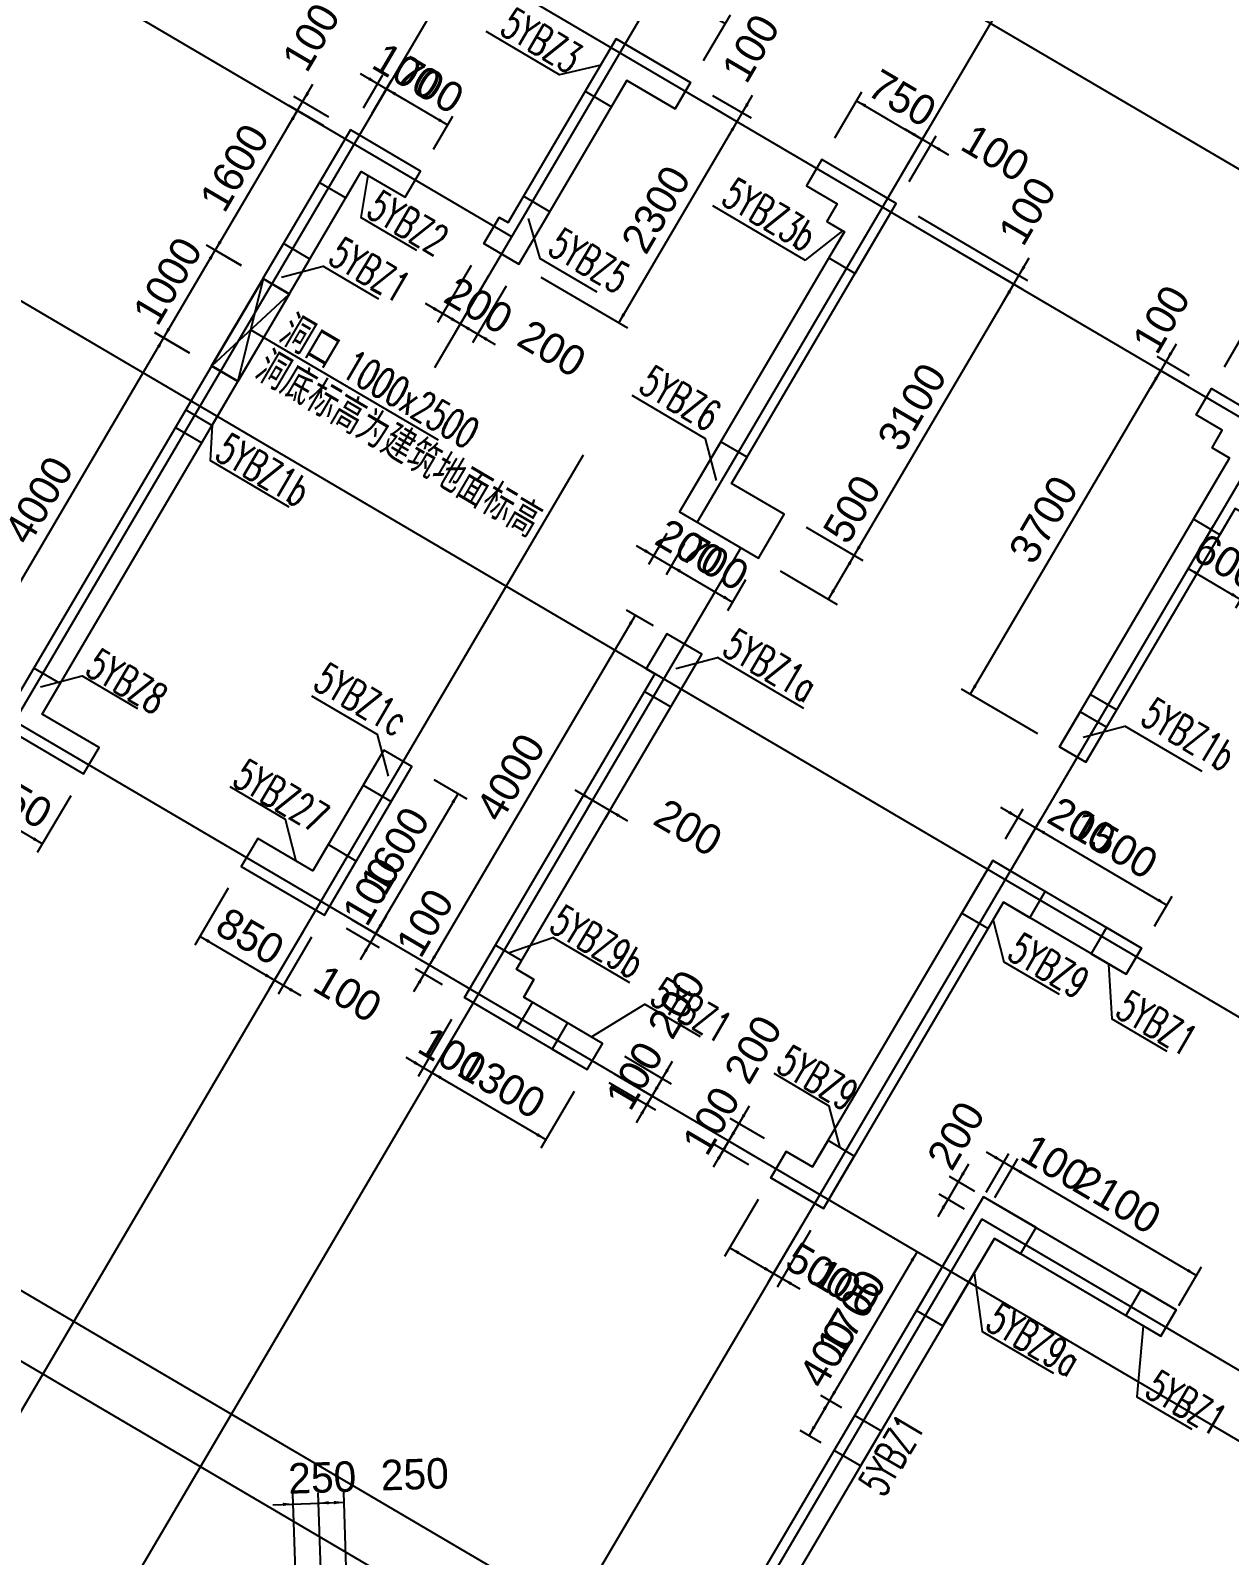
# Model space of a CAD drawing. Extents: x 19107 to 699106, y -67310 to 245688.
# Drawn here: x 492926 to 504732, y 173051 to 188074 of the extents above; entities that cross this region are included whole.
import ezdxf

# ---------------------------------------------------------------- set-up
doc = ezdxf.new("R2010")
doc.units = 0
doc.header["$LTSCALE"] = 100
doc.header["$MEASUREMENT"] = 0
doc.linetypes.add('DASHED', pattern=[19.05, 12.7, -6.35])
for name, color, linetype in [('COLU_DASH', 9, 'DASHED'), ('DIM', 3, 'Continuous'), ('DOTE', 253, 'Continuous'), ('wall-主楼', 2, 'Continuous'), ('wall-开洞', 5, 'Continuous'), ('剪力墙开洞', 5, 'Continuous'), ('小尺寸', 4, 'Continuous'), ('门', 174, 'Continuous')]:
    doc.layers.add(name, color=color, linetype=linetype)
doc.layers.add('Select Column Frame Line', color=7, linetype='Continuous', lineweight=0)
doc.layers.add('Select Column Frame Position', color=7, linetype='Continuous', lineweight=0)
doc.styles.get("Standard").update_dxf_attribs({"font": 'standard'})
doc.styles.add('汉字', font='汉字')
doc.dimstyles.get("Standard").update_dxf_attribs({"dimtxt": 300, "dimasz": 100, "dimexe": 100, "dimexo": 250, "dimgap": 100, "dimtad": 0, "dimtoh": 1, "dimdec": 0, "dimdsep": 46, "dimcen": 0.09, "dimclrt": 7, "dimadec": 0, "dimazin": 0, "dimtfac": 1, "dimtdec": 4, "dimtofl": 0, "dimtmove": 0, "dimatfit": 3, "dimfxl": 1, "dimtolj": 1, "dimtzin": 0, "dimarcsym": 0})

# ---------------------------------------------------------------- blocks, each defined once
blk = doc.blocks.new('*D3871')
at = {"layer": '小尺寸', "color": 0, "linetype": 'ByBlock', "lineweight": -2}
for p, q in [((499363, 183017), (499184, 182712)), ((499235, 182798), (499839, 182444)), ((499967, 182662), (499788, 182357))]:
    blk.add_line(p, q, dxfattribs=at)
for points in [[(499235, 182798), (499330, 182762), (499313, 182733)], [(499839, 182444), (499744, 182480), (499761, 182509)]]:
    blk.add_solid(points, dxfattribs=at)
at = {"layer": '小尺寸', "color": 7, "linetype": 'Continuous', "lineweight": -2, "insert": (499664, 182837), "char_height": 300, "width": 566.67, "attachment_point": 5, "rotation": 329.5454, "style": '汉字'}
blk.add_mtext('700', dxfattribs=at)
blk = doc.blocks.new('*D1558')
at = {"layer": '小尺寸', "color": 0, "linetype": 'ByBlock', "lineweight": -2}
for p, q in [((500563, 183182), (501123, 182852)), ((500783, 182472), (501037, 182903)), ((500309, 182751), (500869, 182421))]:
    blk.add_line(p, q, dxfattribs=at)
for points in [[(501037, 182903), (501000, 182808), (500972, 182825)], [(500783, 182472), (500820, 182567), (500848, 182550)]]:
    blk.add_solid(points, dxfattribs=at)
at = {"layer": '小尺寸', "color": 7, "linetype": 'Continuous', "lineweight": -2, "insert": (501015, 183360), "char_height": 300, "width": 566.67, "attachment_point": 5, "rotation": 59.5454, "style": '汉字'}
blk.add_mtext('500', dxfattribs=at)
blk = doc.blocks.new('*D1915')
at = {"layer": '小尺寸', "color": 0, "linetype": 'ByBlock', "lineweight": -2}
for p, q in [((501617, 186158), (502694, 185525)), ((501667, 186244), (502745, 185611)), ((502507, 185403), (502760, 185834))]:
    blk.add_line(p, q, dxfattribs=at)
for points in [[(502659, 185662), (502695, 185756), (502724, 185739)], [(502608, 185575), (502572, 185481), (502543, 185498)]]:
    blk.add_solid(points, dxfattribs=at)
at = {"layer": '小尺寸', "color": 7, "linetype": 'Continuous', "lineweight": -2, "insert": (502742, 186297), "char_height": 300, "width": 476.67, "attachment_point": 5, "rotation": 59.5454, "style": '汉字'}
blk.add_mtext('100', dxfattribs=at)
blk = doc.blocks.new('*D2753')
at = {"layer": '小尺寸', "color": 0, "linetype": 'ByBlock', "lineweight": -2}
for p, q in [((497073, 178331), (496743, 177771)), ((497159, 178281), (496829, 177720)), ((496621, 177959), (497052, 177705))]:
    blk.add_line(p, q, dxfattribs=at)
for points in [[(496794, 177857), (496699, 177894), (496716, 177922)], [(496880, 177807), (496975, 177770), (496958, 177742)]]:
    blk.add_solid(points, dxfattribs=at)
at = {"layer": '小尺寸', "color": 7, "linetype": 'Continuous', "lineweight": -2, "insert": (497081, 177978), "char_height": 300, "width": 476.67, "attachment_point": 5, "rotation": 329.5454, "style": '汉字'}
blk.add_mtext('100', dxfattribs=at)
blk = doc.blocks.new('*D481')
at = {"layer": '小尺寸', "color": 0, "linetype": 'ByBlock', "lineweight": -2}
for p, q in [((497159, 178281), (496829, 177720)), ((496880, 177807), (498001, 177148)), ((498279, 177622), (497950, 177062))]:
    blk.add_line(p, q, dxfattribs=at)
for points in [[(496880, 177807), (496975, 177770), (496958, 177742)], [(498001, 177148), (497906, 177184), (497923, 177213)]]:
    blk.add_solid(points, dxfattribs=at)
at = {"layer": '小尺寸', "color": 7, "linetype": 'Continuous', "lineweight": -2, "insert": (497567, 177693), "char_height": 300, "width": 690, "attachment_point": 5, "rotation": 329.5454, "style": '汉字'}
blk.add_mtext('1300', dxfattribs=at)
blk = doc.blocks.new('*D791')
at = {"layer": '小尺寸', "color": 0, "linetype": 'ByBlock', "lineweight": -2}
for p, q in [((494874, 179624), (494545, 179064)), ((494596, 179150), (495328, 178719)), ((495607, 179193), (495278, 178633))]:
    blk.add_line(p, q, dxfattribs=at)
for points in [[(494596, 179150), (494690, 179114), (494673, 179085)], [(495328, 178719), (495234, 178755), (495251, 178784)]]:
    blk.add_solid(points, dxfattribs=at)
at = {"layer": '小尺寸', "color": 7, "linetype": 'Continuous', "lineweight": -2, "insert": (495089, 179150), "char_height": 300, "width": 566.67, "attachment_point": 5, "rotation": 329.5454, "style": '汉字'}
blk.add_mtext('850', dxfattribs=at)
blk = doc.blocks.new('*D1156')
at = {"layer": '小尺寸', "color": 0, "linetype": 'ByBlock', "lineweight": -2}
for p, q in [((495607, 179193), (495278, 178633)), ((495693, 179142), (495364, 178582)), ((495156, 178820), (495587, 178567))]:
    blk.add_line(p, q, dxfattribs=at)
for points in [[(495328, 178719), (495234, 178755), (495251, 178784)], [(495415, 178668), (495509, 178632), (495492, 178603)]]:
    blk.add_solid(points, dxfattribs=at)
at = {"layer": '小尺寸', "color": 7, "linetype": 'Continuous', "lineweight": -2, "insert": (496050, 178585), "char_height": 300, "width": 476.67, "attachment_point": 5, "rotation": 329.5454, "style": '汉字'}
blk.add_mtext('100', dxfattribs=at)
blk = doc.blocks.new('*D4405')
at = {"layer": '小尺寸', "color": 0, "linetype": 'ByBlock', "lineweight": -2}
for p, q in [((492590, 180967), (492261, 180407)), ((492311, 180493), (493044, 180062)), ((493323, 180536), (492993, 179976))]:
    blk.add_line(p, q, dxfattribs=at)
for points in [[(492311, 180493), (492406, 180457), (492389, 180428)], [(493044, 180062), (492949, 180099), (492966, 180127)]]:
    blk.add_solid(points, dxfattribs=at)
at = {"layer": '小尺寸', "color": 7, "linetype": 'Continuous', "lineweight": -2, "insert": (492804, 180493), "char_height": 300, "width": 566.67, "attachment_point": 5, "rotation": 329.5454, "style": '汉字'}
blk.add_mtext('850', dxfattribs=at)
blk = doc.blocks.new('*D4743')
at = {"layer": '小尺寸', "color": 0, "linetype": 'ByBlock', "lineweight": -2}
for p, q in [((496172, 187651), (496603, 187398)), ((496204, 187311), (496395, 187636)), ((496290, 187260), (496481, 187585))]:
    blk.add_line(p, q, dxfattribs=at)
for points in [[(496345, 187550), (496250, 187586), (496267, 187615)], [(496431, 187499), (496525, 187463), (496509, 187434)]]:
    blk.add_solid(points, dxfattribs=at)
at = {"layer": '小尺寸', "color": 7, "linetype": 'Continuous', "lineweight": -2, "insert": (496632, 187671), "char_height": 300, "width": 476.67, "attachment_point": 5, "rotation": 329.5454, "style": '汉字'}
blk.add_mtext('100', dxfattribs=at)
blk = doc.blocks.new('*D4774')
at = {"layer": '小尺寸', "color": 0, "linetype": 'ByBlock', "lineweight": -2}
for p, q in [((496290, 187260), (496481, 187585)), ((496431, 187499), (497034, 187144)), ((496894, 186905), (497085, 187230))]:
    blk.add_line(p, q, dxfattribs=at)
for points in [[(496431, 187499), (496525, 187463), (496509, 187434)], [(497034, 187144), (496940, 187181), (496956, 187209)]]:
    blk.add_solid(points, dxfattribs=at)
at = {"layer": '小尺寸', "color": 7, "linetype": 'Continuous', "lineweight": -2, "insert": (496859, 187537), "char_height": 300, "width": 566.67, "attachment_point": 5, "rotation": 329.5454, "style": '汉字'}
blk.add_mtext('700', dxfattribs=at)
blk = doc.blocks.new('*D1364')
at = {"layer": '小尺寸', "color": 0, "linetype": 'ByBlock', "lineweight": -2}
for p, q in [((494744, 185907), (495555, 187286)), ((495814, 187134), (495469, 187337)), ((495003, 185755), (494658, 185958))]:
    blk.add_line(p, q, dxfattribs=at)
for points in [[(495555, 187286), (495519, 187191), (495490, 187208)], [(494744, 185907), (494780, 186002), (494809, 185985)]]:
    blk.add_solid(points, dxfattribs=at)
at = {"layer": '小尺寸', "color": 7, "linetype": 'Continuous', "lineweight": -2, "insert": (494934, 186723), "char_height": 300, "width": 685, "attachment_point": 5, "rotation": 59.5454, "style": '汉字'}
blk.add_mtext('1600', dxfattribs=at)
blk = doc.blocks.new('*D1730')
at = {"layer": '小尺寸', "color": 0, "linetype": 'ByBlock', "lineweight": -2}
for p, q in [((495454, 187114), (495707, 187545)), ((495864, 187220), (495520, 187423)), ((495814, 187134), (495469, 187337))]:
    blk.add_line(p, q, dxfattribs=at)
for points in [[(495606, 187372), (495642, 187467), (495671, 187450)], [(495555, 187286), (495519, 187191), (495490, 187208)]]:
    blk.add_solid(points, dxfattribs=at)
at = {"layer": '小尺寸', "color": 7, "linetype": 'Continuous', "lineweight": -2, "insert": (495689, 188008), "char_height": 300, "width": 476.67, "attachment_point": 5, "rotation": 59.5454, "style": '汉字'}
blk.add_mtext('100', dxfattribs=at)
blk = doc.blocks.new('*D2047')
at = {"layer": '小尺寸', "color": 0, "linetype": 'ByBlock', "lineweight": -2}
for p, q in [((497264, 185759), (496934, 185199)), ((497436, 185658), (497107, 185098)), ((496813, 185387), (497330, 185082))]:
    blk.add_line(p, q, dxfattribs=at)
for points in [[(496985, 185285), (496890, 185322), (496907, 185350)], [(497158, 185184), (497252, 185148), (497235, 185119)]]:
    blk.add_solid(points, dxfattribs=at)
at = {"layer": '小尺寸', "color": 7, "linetype": 'Continuous', "lineweight": -2, "insert": (497340, 185366), "char_height": 300, "width": 566.67, "attachment_point": 5, "rotation": 329.5454, "style": '汉字'}
blk.add_mtext('200', dxfattribs=at)
blk = doc.blocks.new('*D2405')
at = {"layer": '小尺寸', "color": 0, "linetype": 'ByBlock', "lineweight": -2}
for p, q in [((499591, 187349), (499970, 187126)), ((499641, 187435), (500021, 187213)), ((499782, 187005), (500036, 187436))]:
    blk.add_line(p, q, dxfattribs=at)
for points in [[(499934, 187263), (499971, 187358), (500000, 187341)], [(499884, 187177), (499847, 187082), (499819, 187099)]]:
    blk.add_solid(points, dxfattribs=at)
at = {"layer": '小尺寸', "color": 7, "linetype": 'Continuous', "lineweight": -2, "insert": (500018, 187899), "char_height": 300, "width": 476.67, "attachment_point": 5, "rotation": 59.5454, "style": '汉字'}
blk.add_mtext('100', dxfattribs=at)
blk = doc.blocks.new('*D4811')
at = {"layer": '小尺寸', "color": 0, "linetype": 'ByBlock', "lineweight": -2}
for p, q in [((497436, 185658), (497107, 185098)), ((497609, 185557), (497279, 184996)), ((496985, 185285), (497502, 184981))]:
    blk.add_line(p, q, dxfattribs=at)
for points in [[(497158, 185184), (497063, 185220), (497080, 185249)], [(497330, 185082), (497425, 185046), (497408, 185017)]]:
    blk.add_solid(points, dxfattribs=at)
at = {"layer": '小尺寸', "color": 7, "linetype": 'Continuous', "lineweight": -2, "insert": (498061, 184942), "char_height": 300, "width": 566.67, "attachment_point": 5, "rotation": 329.5454, "style": '汉字'}
blk.add_mtext('200', dxfattribs=at)
blk = doc.blocks.new('*D5142')
at = {"layer": '小尺寸', "color": 0, "linetype": 'ByBlock', "lineweight": -2}
for p, q in [((499591, 187349), (499970, 187126)), ((498718, 185194), (499884, 187177)), ((497951, 185645), (498804, 185144))]:
    blk.add_line(p, q, dxfattribs=at)
for points in [[(499884, 187177), (499847, 187082), (499819, 187099)], [(498718, 185194), (498754, 185289), (498783, 185272)]]:
    blk.add_solid(points, dxfattribs=at)
at = {"layer": '小尺寸', "color": 7, "linetype": 'Continuous', "lineweight": -2, "insert": (499085, 186312), "char_height": 300, "width": 780, "attachment_point": 5, "rotation": 59.5454, "style": '汉字'}
blk.add_mtext('2300', dxfattribs=at)
blk = doc.blocks.new('*D2804')
at = {"layer": '小尺寸', "color": 0, "linetype": 'ByBlock', "lineweight": -2}
for p, q in [((498820, 188209), (499085, 188660)), ((498862, 188675), (499293, 188422)), ((498906, 188158), (499172, 188609))]:
    blk.add_line(p, q, dxfattribs=at)
for points in [[(499035, 188574), (498940, 188610), (498957, 188639)], [(499121, 188523), (499215, 188487), (499199, 188458)]]:
    blk.add_solid(points, dxfattribs=at)
at = {"layer": '小尺寸', "color": 7, "linetype": 'Continuous', "lineweight": -2, "insert": (499322, 188695), "char_height": 300, "width": 476.67, "attachment_point": 5, "rotation": 329.5454, "style": '汉字'}
blk.add_mtext('100', dxfattribs=at)
blk = doc.blocks.new('*D3130')
at = {"layer": '小尺寸', "color": 0, "linetype": 'ByBlock', "lineweight": -2}
for p, q in [((498906, 188158), (499172, 188609)), ((499121, 188523), (499767, 188143)), ((499553, 187778), (499818, 188229))]:
    blk.add_line(p, q, dxfattribs=at)
for points in [[(499121, 188523), (499215, 188487), (499199, 188458)], [(499767, 188143), (499673, 188179), (499690, 188208)]]:
    blk.add_solid(points, dxfattribs=at)
at = {"layer": '小尺寸', "color": 7, "linetype": 'Continuous', "lineweight": -2, "insert": (499571, 188548), "char_height": 300, "width": 566.67, "attachment_point": 5, "rotation": 329.5454, "style": '汉字'}
blk.add_mtext('750', dxfattribs=at)
blk = doc.blocks.new('*D3466')
at = {"layer": '小尺寸', "color": 0, "linetype": 'ByBlock', "lineweight": -2}
for p, q in [((500846, 187017), (501111, 187469)), ((501060, 187383), (501707, 187002)), ((501492, 186637), (501758, 187089))]:
    blk.add_line(p, q, dxfattribs=at)
for points in [[(501060, 187383), (501155, 187346), (501138, 187318)], [(501707, 187002), (501612, 187039), (501629, 187067)]]:
    blk.add_solid(points, dxfattribs=at)
at = {"layer": '小尺寸', "color": 7, "linetype": 'Continuous', "lineweight": -2, "insert": (501510, 187408), "char_height": 300, "width": 566.67, "attachment_point": 5, "rotation": 329.5454, "style": '汉字'}
blk.add_mtext('750', dxfattribs=at)
blk = doc.blocks.new('*D3796')
at = {"layer": '小尺寸', "color": 0, "linetype": 'ByBlock', "lineweight": -2}
for p, q in [((501492, 186637), (501758, 187089)), ((501535, 187104), (501966, 186850)), ((501578, 186587), (501844, 187038))]:
    blk.add_line(p, q, dxfattribs=at)
for points in [[(501707, 187002), (501612, 187039), (501629, 187067)], [(501793, 186952), (501888, 186915), (501871, 186887)]]:
    blk.add_solid(points, dxfattribs=at)
at = {"layer": '小尺寸', "color": 7, "linetype": 'Continuous', "lineweight": -2, "insert": (502429, 186868), "char_height": 300, "width": 476.67, "attachment_point": 5, "rotation": 329.5454, "style": '汉字'}
blk.add_mtext('100', dxfattribs=at)
blk = doc.blocks.new('*D1499')
at = {"layer": '小尺寸', "color": 0, "linetype": 'ByBlock', "lineweight": -2}
for p, q in [((498890, 183001), (499408, 182697)), ((499191, 183118), (499012, 182814)), ((499363, 183017), (499184, 182712))]:
    blk.add_line(p, q, dxfattribs=at)
for points in [[(499063, 182900), (498968, 182936), (498985, 182965)], [(499235, 182798), (499330, 182762), (499313, 182733)]]:
    blk.add_solid(points, dxfattribs=at)
at = {"layer": '小尺寸', "color": 7, "linetype": 'Continuous', "lineweight": -2, "insert": (499418, 182981), "char_height": 300, "width": 566.67, "attachment_point": 5, "rotation": 329.5454, "style": '汉字'}
blk.add_mtext('200', dxfattribs=at)
blk = doc.blocks.new('*D77')
at = {"layer": '小尺寸', "color": 0, "linetype": 'ByBlock', "lineweight": -2}
for p, q in [((502134, 185854), (502694, 185525)), ((501037, 182903), (502608, 185575)), ((500563, 183182), (501123, 182852))]:
    blk.add_line(p, q, dxfattribs=at)
for points in [[(502608, 185575), (502572, 185481), (502543, 185498)], [(501037, 182903), (501073, 182998), (501102, 182981)]]:
    blk.add_solid(points, dxfattribs=at)
at = {"layer": '小尺寸', "color": 7, "linetype": 'Continuous', "lineweight": -2, "insert": (501607, 184366), "char_height": 300, "width": 775, "attachment_point": 5, "rotation": 59.5454, "style": '汉字'}
blk.add_mtext('3100', dxfattribs=at)
blk = doc.blocks.new('*D1824')
at = {"layer": '小尺寸', "color": 0, "linetype": 'ByBlock', "lineweight": -2}
for p, q in [((504572, 183195), (504275, 182688)), ((505093, 182896), (504792, 182384)), ((504325, 182775), (504842, 182470))]:
    blk.add_line(p, q, dxfattribs=at)
for points in [[(504325, 182775), (504420, 182738), (504403, 182709)], [(504842, 182470), (504748, 182507), (504765, 182535)]]:
    blk.add_solid(points, dxfattribs=at)
at = {"layer": '小尺寸', "color": 7, "linetype": 'Continuous', "lineweight": -2, "insert": (504711, 182838), "char_height": 300, "width": 556.67, "attachment_point": 5, "rotation": 329.5454, "style": '汉字'}
blk.add_mtext('600', dxfattribs=at)
blk = doc.blocks.new('*D2161')
at = {"layer": '小尺寸', "color": 0, "linetype": 'ByBlock', "lineweight": -2}
for p, q in [((504682, 184762), (504947, 185213)), ((504896, 185127), (505500, 184772)), ((505285, 184407), (505551, 184858))]:
    blk.add_line(p, q, dxfattribs=at)
for points in [[(504896, 185127), (504991, 185091), (504974, 185062)], [(505500, 184772), (505405, 184809), (505422, 184837)]]:
    blk.add_solid(points, dxfattribs=at)
at = {"layer": '小尺寸', "color": 7, "linetype": 'Continuous', "lineweight": -2, "insert": (505325, 185165), "char_height": 300, "width": 566.67, "attachment_point": 5, "rotation": 329.5454, "style": '汉字'}
blk.add_mtext('700', dxfattribs=at)
blk = doc.blocks.new('*D508')
at = {"layer": '小尺寸', "color": 0, "linetype": 'ByBlock', "lineweight": -2}
for p, q in [((504207, 184983), (503953, 184552)), ((504340, 184673), (504019, 184862)), ((504289, 184587), (503968, 184775))]:
    blk.add_line(p, q, dxfattribs=at)
for points in [[(504105, 184811), (504142, 184906), (504170, 184889)], [(504055, 184725), (504018, 184630), (503990, 184647)]]:
    blk.add_solid(points, dxfattribs=at)
at = {"layer": '小尺寸', "color": 7, "linetype": 'Continuous', "lineweight": -2, "insert": (504061, 185229), "char_height": 300, "width": 476.67, "attachment_point": 5, "rotation": 59.5454, "style": '汉字'}
blk.add_mtext('100', dxfattribs=at)
blk = doc.blocks.new('*D4431')
at = {"layer": '小尺寸', "color": 0, "linetype": 'ByBlock', "lineweight": -2}
for p, q in [((494493, 184894), (494151, 185096)), ((494237, 185045), (492210, 181597)), ((492466, 181446), (492124, 181647))]:
    blk.add_line(p, q, dxfattribs=at)
for points in [[(494237, 185045), (494201, 184950), (494172, 184967)], [(492210, 181597), (492246, 181691), (492275, 181674)]]:
    blk.add_solid(points, dxfattribs=at)
at = {"layer": '小尺寸', "color": 7, "linetype": 'Continuous', "lineweight": -2, "insert": (493008, 183448), "char_height": 300, "width": 790, "attachment_point": 5, "rotation": 59.5454, "style": '汉字'}
blk.add_mtext('4000', dxfattribs=at)
blk = doc.blocks.new('*D5102')
at = {"layer": '小尺寸', "color": 0, "linetype": 'ByBlock', "lineweight": -2}
for p, q in [((496702, 178607), (496956, 179038)), ((496984, 178674), (496717, 178830)), ((497035, 178760), (496768, 178917))]:
    blk.add_line(p, q, dxfattribs=at)
for points in [[(496854, 178866), (496891, 178960), (496919, 178944)], [(496804, 178780), (496767, 178685), (496739, 178702)]]:
    blk.add_solid(points, dxfattribs=at)
at = {"layer": '小尺寸', "color": 7, "linetype": 'Continuous', "lineweight": -2, "insert": (496810, 179284), "char_height": 300, "width": 476.67, "attachment_point": 5, "rotation": 59.5454, "style": '汉字'}
blk.add_mtext('100', dxfattribs=at)
blk = doc.blocks.new('*D2771')
at = {"layer": '小尺寸', "color": 0, "linetype": 'ByBlock', "lineweight": -2}
for p, q in [((496854, 178866), (498882, 182314)), ((499062, 182208), (498796, 182365)), ((497035, 178760), (496768, 178917))]:
    blk.add_line(p, q, dxfattribs=at)
for points in [[(498882, 182314), (498845, 182219), (498817, 182236)], [(496854, 178866), (496891, 178960), (496919, 178944)]]:
    blk.add_solid(points, dxfattribs=at)
at = {"layer": '小尺寸', "color": 7, "linetype": 'Continuous', "lineweight": -2, "insert": (497653, 180717), "char_height": 300, "width": 790, "attachment_point": 5, "rotation": 59.5454, "style": '汉字'}
blk.add_mtext('4000', dxfattribs=at)
blk = doc.blocks.new('*D4951')
at = {"layer": '小尺寸', "color": 0, "linetype": 'ByBlock', "lineweight": -2}
for p, q in [((496897, 180697), (497222, 180505)), ((497136, 180556), (496325, 179177)), ((496086, 179317), (496412, 179126))]:
    blk.add_line(p, q, dxfattribs=at)
for points in [[(497136, 180556), (497100, 180462), (497071, 180478)], [(496325, 179177), (496362, 179272), (496390, 179255)]]:
    blk.add_solid(points, dxfattribs=at)
at = {"layer": '小尺寸', "color": 7, "linetype": 'Continuous', "lineweight": -2, "insert": (496515, 179993), "char_height": 300, "width": 685, "attachment_point": 5, "rotation": 59.5454, "style": '汉字'}
blk.add_mtext('1600', dxfattribs=at)
blk = doc.blocks.new('*D5276')
at = {"layer": '小尺寸', "color": 0, "linetype": 'ByBlock', "lineweight": -2}
for p, q in [((496036, 179231), (496361, 179040)), ((496086, 179317), (496412, 179126)), ((496427, 179349), (496173, 178918))]:
    blk.add_line(p, q, dxfattribs=at)
for points in [[(496325, 179177), (496362, 179272), (496390, 179255)], [(496275, 179091), (496238, 178996), (496210, 179013)]]:
    blk.add_solid(points, dxfattribs=at)
at = {"layer": '小尺寸', "color": 7, "linetype": 'Continuous', "lineweight": -2, "insert": (496281, 179595), "char_height": 300, "width": 476.67, "attachment_point": 5, "rotation": 59.5454, "style": '汉字'}
blk.add_mtext('100', dxfattribs=at)
blk = doc.blocks.new('*D308')
at = {"layer": '小尺寸', "color": 0, "linetype": 'ByBlock', "lineweight": -2}
for p, q in [((500090, 176557), (499760, 175997)), ((500521, 176304), (500191, 175744)), ((499811, 176083), (500242, 175830))]:
    blk.add_line(p, q, dxfattribs=at)
for points in [[(499811, 176083), (499906, 176047), (499889, 176018)], [(500242, 175830), (500147, 175866), (500164, 175895)]]:
    blk.add_solid(points, dxfattribs=at)
at = {"layer": '小尺寸', "color": 7, "linetype": 'Continuous', "lineweight": -2, "insert": (500699, 175851), "char_height": 300, "width": 566.67, "attachment_point": 5, "rotation": 329.5454, "style": '汉字'}
blk.add_mtext('500', dxfattribs=at)
blk = doc.blocks.new('*D626')
at = {"layer": '小尺寸', "color": 0, "linetype": 'ByBlock', "lineweight": -2}
for p, q in [((500521, 176304), (500191, 175744)), ((500607, 176253), (500278, 175693)), ((500070, 175931), (500501, 175678))]:
    blk.add_line(p, q, dxfattribs=at)
for points in [[(500242, 175830), (500147, 175866), (500164, 175895)], [(500328, 175779), (500423, 175743), (500406, 175714)]]:
    blk.add_solid(points, dxfattribs=at)
at = {"layer": '小尺寸', "color": 7, "linetype": 'Continuous', "lineweight": -2, "insert": (500964, 175696), "char_height": 300, "width": 476.67, "attachment_point": 5, "rotation": 329.5454, "style": '汉字'}
blk.add_mtext('100', dxfattribs=at)
blk = doc.blocks.new('*D3596')
at = {"layer": '小尺寸', "color": 0, "linetype": 'ByBlock', "lineweight": -2}
for p, q in [((498672, 177797), (499133, 177526)), ((498894, 177318), (499148, 177749)), ((498622, 177711), (499082, 177440))]:
    blk.add_line(p, q, dxfattribs=at)
for points in [[(499046, 177577), (499083, 177672), (499111, 177655)], [(498996, 177491), (498959, 177396), (498931, 177413)]]:
    blk.add_solid(points, dxfattribs=at)
at = {"layer": '小尺寸', "color": 7, "linetype": 'Continuous', "lineweight": -2, "insert": (498875, 177778), "char_height": 300, "width": 476.67, "attachment_point": 5, "rotation": 59.5454, "style": '汉字'}
blk.add_mtext('100', dxfattribs=at)
blk = doc.blocks.new('*D3937')
at = {"layer": '小尺寸', "color": 0, "linetype": 'ByBlock', "lineweight": -2}
for p, q in [((498774, 177969), (499234, 177699)), ((498945, 177405), (499249, 177922)), ((498672, 177797), (499133, 177526))]:
    blk.add_line(p, q, dxfattribs=at)
for points in [[(499148, 177749), (499184, 177844), (499213, 177827)], [(499046, 177577), (499010, 177482), (498981, 177499)]]:
    blk.add_solid(points, dxfattribs=at)
at = {"layer": '小尺寸', "color": 7, "linetype": 'Continuous', "lineweight": -2, "insert": (499288, 178481), "char_height": 300, "width": 566.67, "attachment_point": 5, "rotation": 59.5454, "style": '汉字'}
blk.add_mtext('200', dxfattribs=at)
blk = doc.blocks.new('*D4279')
at = {"layer": '小尺寸', "color": 0, "linetype": 'ByBlock', "lineweight": -2}
for p, q in [((500004, 177478), (499700, 176961)), ((500153, 177158), (499816, 177356)), ((500052, 176986), (499715, 177184))]:
    blk.add_line(p, q, dxfattribs=at)
for points in [[(499902, 177306), (499939, 177400), (499967, 177383)], [(499801, 177133), (499765, 177039), (499736, 177055)]]:
    blk.add_solid(points, dxfattribs=at)
at = {"layer": '小尺寸', "color": 7, "linetype": 'Continuous', "lineweight": -2, "insert": (500042, 178037), "char_height": 300, "width": 566.67, "attachment_point": 5, "rotation": 59.5454, "style": '汉字'}
blk.add_mtext('200', dxfattribs=at)
blk = doc.blocks.new('*D4612')
at = {"layer": '小尺寸', "color": 0, "linetype": 'ByBlock', "lineweight": -2}
for p, q in [((499902, 177306), (499649, 176875)), ((500052, 176986), (499715, 177184)), ((500001, 176900), (499664, 177098))]:
    blk.add_line(p, q, dxfattribs=at)
for points in [[(499801, 177133), (499837, 177228), (499866, 177211)], [(499750, 177047), (499714, 176952), (499685, 176969)]]:
    blk.add_solid(points, dxfattribs=at)
at = {"layer": '小尺寸', "color": 7, "linetype": 'Continuous', "lineweight": -2, "insert": (499629, 177334), "char_height": 300, "width": 476.67, "attachment_point": 5, "rotation": 59.5454, "style": '汉字'}
blk.add_mtext('100', dxfattribs=at)
blk = doc.blocks.new('*D2297')
at = {"layer": '小尺寸', "color": 0, "linetype": 'ByBlock', "lineweight": -2}
for p, q in [((502478, 180422), (502996, 180118)), ((502528, 180112), (502701, 180407)), ((502700, 180011), (502874, 180306))]:
    blk.add_line(p, q, dxfattribs=at)
for points in [[(502651, 180321), (502556, 180357), (502573, 180386)], [(502823, 180220), (502918, 180183), (502901, 180155)]]:
    blk.add_solid(points, dxfattribs=at)
at = {"layer": '小尺寸', "color": 7, "linetype": 'Continuous', "lineweight": -2, "insert": (503280, 180241), "char_height": 300, "width": 566.67, "attachment_point": 5, "rotation": 329.5454, "style": '汉字'}
blk.add_mtext('200', dxfattribs=at)
blk = doc.blocks.new('*D2616')
at = {"layer": '小尺寸', "color": 0, "linetype": 'ByBlock', "lineweight": -2}
for p, q in [((502700, 180011), (502874, 180306)), ((502823, 180220), (504116, 179459)), ((503993, 179250), (504167, 179546))]:
    blk.add_line(p, q, dxfattribs=at)
for points in [[(502823, 180220), (502918, 180183), (502901, 180155)], [(504116, 179459), (504022, 179496), (504038, 179524)]]:
    blk.add_solid(points, dxfattribs=at)
at = {"layer": '小尺寸', "color": 7, "linetype": 'Continuous', "lineweight": -2, "insert": (503596, 180055), "char_height": 300, "width": 690, "attachment_point": 5, "rotation": 329.5454, "style": '汉字'}
blk.add_mtext('1500', dxfattribs=at)
blk = doc.blocks.new('*D2938')
at = {"layer": '小尺寸', "color": 0, "linetype": 'ByBlock', "lineweight": -2}
for p, q in [((502336, 176629), (502561, 177012)), ((502338, 177027), (502769, 176773)), ((502422, 176578), (502647, 176961))]:
    blk.add_line(p, q, dxfattribs=at)
for points in [[(502510, 176925), (502415, 176962), (502432, 176990)], [(502596, 176875), (502691, 176838), (502674, 176810)]]:
    blk.add_solid(points, dxfattribs=at)
at = {"layer": '小尺寸', "color": 7, "linetype": 'Continuous', "lineweight": -2, "insert": (503015, 176919), "char_height": 300, "width": 476.67, "attachment_point": 5, "rotation": 329.5454, "style": '汉字'}
blk.add_mtext('100', dxfattribs=at)
blk = doc.blocks.new('*D3271')
at = {"layer": '小尺寸', "color": 0, "linetype": 'ByBlock', "lineweight": -2}
for p, q in [((502422, 176578), (502647, 176961)), ((502596, 176875), (504407, 175810)), ((504232, 175514), (504457, 175896))]:
    blk.add_line(p, q, dxfattribs=at)
for points in [[(502596, 176875), (502691, 176838), (502674, 176810)], [(504407, 175810), (504312, 175847), (504329, 175875)]]:
    blk.add_solid(points, dxfattribs=at)
at = {"layer": '小尺寸', "color": 7, "linetype": 'Continuous', "lineweight": -2, "insert": (503628, 176558), "char_height": 300, "width": 775, "attachment_point": 5, "rotation": 329.5454, "style": '汉字'}
blk.add_mtext('2100', dxfattribs=at)
blk = doc.blocks.new('*D1314')
at = {"layer": '小尺寸', "color": 0, "linetype": 'ByBlock', "lineweight": -2}
for p, q in [((502163, 176905), (501859, 176387)), ((502225, 176636), (501975, 176783)), ((502123, 176464), (501874, 176611))]:
    blk.add_line(p, q, dxfattribs=at)
for points in [[(502061, 176732), (502098, 176827), (502126, 176810)], [(501960, 176560), (501924, 176465), (501895, 176482)]]:
    blk.add_solid(points, dxfattribs=at)
at = {"layer": '小尺寸', "color": 7, "linetype": 'Continuous', "lineweight": -2, "insert": (502040, 177189), "char_height": 300, "width": 566.67, "attachment_point": 5, "rotation": 59.5454, "style": '汉字'}
blk.add_mtext('200', dxfattribs=at)
blk = doc.blocks.new('*D4217')
at = {"layer": '小尺寸', "color": 0, "linetype": 'ByBlock', "lineweight": -2}
for p, q in [((504054, 184724), (502179, 181535)), ((504289, 184587), (503968, 184775)), ((502845, 181144), (502093, 181586))]:
    blk.add_line(p, q, dxfattribs=at)
for points in [[(504054, 184724), (504018, 184630), (503989, 184647)], [(502179, 181535), (502216, 181630), (502244, 181613)]]:
    blk.add_solid(points, dxfattribs=at)
at = {"layer": '小尺寸', "color": 7, "linetype": 'Continuous', "lineweight": -2, "insert": (502901, 183257), "char_height": 300, "width": 780, "attachment_point": 5, "rotation": 59.5454, "style": '汉字'}
blk.add_mtext('3700', dxfattribs=at)
blk = doc.blocks.new('*D4555')
at = {"layer": '小尺寸', "color": 0, "linetype": 'ByBlock', "lineweight": -2}
for p, q in [((501776, 175972), (501570, 176093)), ((501656, 176043), (500794, 174578)), ((500914, 174507), (500708, 174628))]:
    blk.add_line(p, q, dxfattribs=at)
for points in [[(501656, 176043), (501620, 175948), (501591, 175965)], [(500794, 174578), (500831, 174672), (500859, 174655)]]:
    blk.add_solid(points, dxfattribs=at)
at = {"layer": '小尺寸', "color": 7, "linetype": 'Continuous', "lineweight": -2, "insert": (501010, 175437), "char_height": 300, "width": 690, "attachment_point": 5, "rotation": 59.5454, "style": '汉字'}
blk.add_mtext('1700', dxfattribs=at)
blk = doc.blocks.new('*D2244')
at = {"layer": '小尺寸', "color": 0, "linetype": 'ByBlock', "lineweight": -2}
for p, q in [((500794, 174578), (500592, 174233)), ((500914, 174507), (500708, 174628)), ((500712, 174162), (500505, 174283))]:
    blk.add_line(p, q, dxfattribs=at)
for points in [[(500794, 174578), (500758, 174483), (500729, 174500)], [(500592, 174233), (500628, 174327), (500657, 174310)]]:
    blk.add_solid(points, dxfattribs=at)
at = {"layer": '小尺寸', "color": 7, "linetype": 'Continuous', "lineweight": -2, "insert": (500776, 175039), "char_height": 300, "width": 576.67, "attachment_point": 5, "rotation": 59.5454, "style": '汉字'}
blk.add_mtext('400', dxfattribs=at)
blk = doc.blocks.new('*D4704')
at = {"layer": '小尺寸', "color": 0, "linetype": 'ByBlock', "lineweight": -2}
for p, q in [((498287, 180593), (498804, 180289)), ((498450, 180478), (498408, 180406)), ((498623, 180376), (498581, 180305))]:
    blk.add_line(p, q, dxfattribs=at)
for points in [[(498459, 180492), (498364, 180528), (498381, 180557)], [(498631, 180391), (498726, 180354), (498709, 180326)]]:
    blk.add_solid(points, dxfattribs=at)
at = {"layer": '小尺寸', "color": 7, "linetype": 'Continuous', "lineweight": -2, "insert": (499403, 180222), "char_height": 300, "width": 566.67, "attachment_point": 5, "rotation": 329.5454, "style": '汉字'}
blk.add_mtext('200', dxfattribs=at)
blk = doc.blocks.new('*D2732')
at = {"layer": 'DIM', "color": 0, "linetype": 'ByBlock', "lineweight": -2}
for p, q in [((495314, 173551), (495963, 173574)), ((495540, 172807), (495510, 173658)), ((495789, 172819), (495760, 173667))]:
    blk.add_line(p, q, dxfattribs=at)
for points in [[(495513, 173558), (495414, 173538), (495413, 173571)], [(495763, 173567), (495863, 173587), (495864, 173554)]]:
    blk.add_solid(points, dxfattribs=at)
at = {"layer": 'DIM', "color": 7, "linetype": 'Continuous', "lineweight": -2, "insert": (495799, 173818), "char_height": 300, "width": 566.67, "attachment_point": 5, "rotation": 2, "style": '汉字'}
blk.add_mtext('250', dxfattribs=at)
blk = doc.blocks.new('*D1441')
at = {"layer": 'DIM', "color": 0, "linetype": 'ByBlock', "lineweight": -2}
for p, q in [((496039, 172827), (496010, 173675)), ((495789, 172819), (495760, 173667)), ((495763, 173567), (496013, 173576))]:
    blk.add_line(p, q, dxfattribs=at)
for points in [[(495763, 173567), (495863, 173587), (495864, 173554)], [(496013, 173576), (495914, 173555), (495913, 173589)]]:
    blk.add_solid(points, dxfattribs=at)
at = {"layer": 'DIM', "color": 7, "linetype": 'Continuous', "lineweight": -2, "insert": (496710, 173850), "char_height": 300, "width": 566.67, "attachment_point": 5, "rotation": 2, "style": '汉字'}
blk.add_mtext('250', dxfattribs=at)
blk = doc.blocks.new('*D1519')
at = {"layer": '小尺寸', "color": 0, "linetype": 'ByBlock', "lineweight": -2}
for p, q in [((494238, 185049), (494745, 185911)), ((495003, 185759), (494659, 185961)), ((494495, 184897), (494152, 185100))]:
    blk.add_line(p, q, dxfattribs=at)
for points in [[(494745, 185911), (494709, 185816), (494680, 185833)], [(494238, 185049), (494274, 185144), (494303, 185127)]]:
    blk.add_solid(points, dxfattribs=at)
at = {"layer": '小尺寸', "color": 7, "linetype": 'Continuous', "lineweight": -2, "insert": (494276, 185607), "char_height": 300, "width": 690, "attachment_point": 5, "rotation": 59.4867, "style": '汉字'}
blk.add_mtext('1000', dxfattribs=at)

msp = doc.modelspace()

# ---------------------------------------------------------------- linework, layer by layer
at = {"layer": 'COLU_DASH'}
for p, q in [((494353.9, 184164.2), (494612.5, 184012.2)), ((498973.4, 181564.1), (499232, 181412)), ((503364.1, 181534.5), (503622.8, 181382.4))]:
    msp.add_line(p, q, dxfattribs=at)
at = {"layer": 'DOTE'}
for p, q in [((501021.6, 195306.9), (487657.8, 172578.6)), ((490960.9, 194859.3), (536912.8, 167840.5)), ((502573.2, 194394.6), (496903.9, 184752.6)), ((489896.5, 193049), (523813.7, 173106.4)), ((505159.3, 192874), (499490, 183232)), ((488832.1, 191238.8), (497664.2, 186045.6)), ((487311.5, 188652.7), (528297.4, 164553.8)), ((522507.5, 163782.3), (485487, 185549.6)), ((505107.7, 184105.2), (495588.5, 167915.5)), ((498369.4, 183890.9), (490674.9, 170804.6)), ((499921.1, 182978.6), (492226.5, 169892.2)), ((483053.9, 181411.6), (510678.3, 165169)), ((482749.8, 180894.4), (502098.7, 169517.6)), ((502295.3, 176362.7), (496881.5, 167155.2)), ((531878.7, 158968.3), (502295.3, 176362.7))]:
    msp.add_line(p, q, dxfattribs=at)
at = {"layer": 'Select Column Frame Line', "color": 200, "linetype": 'Continuous', "lineweight": -3}
for p, q in [((496248.9, 186646.1), (496179.6, 186232.2)), ((499642.4, 186349.2), (500555.4, 185812.3)), ((496730.5, 185908.3), (496179.6, 186232.2)), ((497826.8, 186223.5), (497941.8, 185827.2)), ((500923.2, 186102.2), (500555.4, 185812.3)), ((498506.2, 185495.3), (497941.8, 185827.2)), ((494713.7, 184186.8), (494696.9, 183836.7)), ((495474.7, 183379.5), (494696.9, 183836.7)), ((499280.1, 181789.8), (499690.7, 181896.3)), ((500541.6, 181396), (499690.7, 181896.3)), ((495693.5, 181520.5), (496344.5, 181137.7)), ((503290.7, 181113.7), (503701.4, 181220.2)), ((504461.9, 180773.1), (503701.4, 181220.2)), ((496451.1, 180727), (496344.5, 181137.7)), ((497632.8, 178988.2), (498068.8, 179137.8)), ((498826.5, 178692.3), (498068.8, 179137.8))]:
    msp.add_line(p, q, dxfattribs=at)
for points in [[(498541.2, 187734.4), (498136.4, 187637.8), (497412.3, 188063.6)], [(495398.4, 185644.7), (495809.1, 185751.3), (496352.2, 185432)], [(499680.6, 183642.3), (499574.1, 184053), (498850, 184478.8)], [(493025.6, 181609.2), (493436.3, 181715.8), (493979.4, 181396.4)], [(495543.2, 179892), (495436.6, 180302.7), (494893.6, 180622)], [(502404.9, 179311.2), (502511.4, 178900.5), (503054.5, 178581.2)], [(503542.1, 178877.8), (503573, 178338.4), (504116.1, 178019)], [(498450.7, 178159.2), (498976.1, 178483.2), (499519.2, 178163.8)], [(500897.9, 177068.3), (500791.3, 177479), (500248.3, 177798.3)], [(502216.8, 175834.6), (502297.2, 175258.3), (502998.7, 174845.9)], [(503882.5, 175313.5), (503819.9, 174615), (504362.9, 174295.7)]]:
    msp.add_lwpolyline(points, dxfattribs=at)
at = {"layer": 'Select Column Frame Position', "color": 235, "linetype": 'Continuous', "lineweight": -3}
for points in [[(498693.3, 187993), (498389.1, 187475.8), (498647.8, 187323.8), (498799.8, 187582.4), (499273.9, 187303.6), (499426, 187562.2), (498693.3, 187993)], [(496077.2, 187095.1), (495773.1, 186577.9), (496031.7, 186425.8), (496183.8, 186684.5), (496614.8, 186431), (496766.8, 186689.6), (496077.2, 187095.1)], [(500719, 186801.9), (500567.1, 186543.6), (500868.7, 186365.9), (500767.5, 186193.8), (500939.9, 186092.4), (500787.8, 185833.8), (501046.4, 185681.7), (501451.9, 186371.4), (500719, 186801.9)], [(497542.7, 186233.5), (497390.6, 185974.9), (497735.4, 185772.1), (498039.5, 186289.3), (497780.9, 186441.4), (497628.9, 186182.8), (497542.7, 186233.5)], [(495418.3, 185974.5), (495215.6, 185629.7), (495474.2, 185477.6), (495676.9, 185822.4), (495418.3, 185974.5)], [(494708.7, 184767.6), (494455.3, 184336.6), (494713.9, 184184.6), (494967.3, 184615.6), (494708.7, 184767.6)], [(499829.8, 183612.6), (499981.9, 183871.2), (499723.3, 184023.3), (499317.8, 183333.6), (500093.6, 182877.5), (500347, 183308.5), (499829.8, 183612.6), (499981.9, 183871.2)], [(498973.4, 181564.1), (499232, 181412), (499536.1, 181929.2), (499191.3, 182132), (498988.5, 181787.2), (499074.7, 181736.5), (498973.4, 181564.1)], [(492960.1, 181793.6), (492630.6, 181233.3), (493449.5, 180751.8), (493601.6, 181010.4), (493041.3, 181339.9), (493218.7, 181641.6), (492960.1, 181793.6)], [(503262.8, 181362.1), (503060, 181017.3), (503318.6, 180865.2), (503521.4, 181210), (503262.8, 181362.1)], [(496405.9, 180985.6), (496203.2, 180640.8), (496479, 180478.6), (496681.8, 180823.4), (496405.9, 180985.6)], [(495163.4, 180115.3), (495001.2, 179839.5), (495820.1, 179357.9), (496134.4, 179892.4), (495858.5, 180054.6), (495706.5, 179796), (495163.4, 180115.3)], [(502401.1, 179896.6), (502097, 179379.4), (502355.6, 179227.4), (502507.7, 179486), (502766.3, 179333.9), (502918.3, 179592.5), (502401.1, 179896.6)], [(503521.8, 179237.7), (503369.7, 178979.1), (503714.5, 178776.4), (503866.6, 179035), (503521.8, 179237.7)], [(497503.5, 179064.2), (497762.1, 178912.1), (497711.5, 178826.2), (497883.9, 178724.8), (497782.6, 178552.4), (497868.6, 178501.5), (497716.6, 178242.9), (497199.4, 178547), (497503.5, 179064.2)], [(498061.4, 178040.1), (498406.2, 177837.4), (498558.3, 178096), (498213.4, 178298.7), (498061.4, 178040.1)], [(500368.5, 177031.6), (500216.5, 176773), (500733.7, 176468.9), (501037.8, 176986.1), (500779.2, 177138.1), (500627.1, 176879.5), (500368.5, 177031.6)], [(502310.5, 176585.8), (501651.6, 175465.1), (501910.2, 175313.1), (502417, 176175.1), (502675.7, 176023.1), (502827.7, 176281.7), (502310.5, 176585.8)], [(503862.1, 175673.4), (503710.1, 175414.8), (504054.9, 175212.1), (504207, 175470.7), (503862.1, 175673.4)], [(501043.6, 174431.1), (501302.2, 174279), (501099.4, 173934.2), (500840.8, 174086.2), (501043.6, 174431.1)]]:
    msp.add_lwpolyline(points, dxfattribs=at)
msp.add_lwpolyline([(504378, 183258.8), (504731.5, 183860.1, 0.4142136), (504730.7, 183863.5), (504560.4, 183963.6), (504660.5, 184133.9, 0.4142136), (504659.6, 184137.3), (504403.2, 184288.1), (504555.2, 184546.7), (505244.8, 184141.2), (504940.7, 183624), (505371.8, 183370.6), (505219.7, 183111.9), (504788.7, 183365.4), (504636.6, 183106.8), (504378, 183258.8)], format="xyb", dxfattribs=at)
at = {"layer": 'wall-主楼'}
for points in [[(499273.9, 187303.6), (498799.8, 187582.4), (497735.4, 185772.1), (497390.6, 185974.9), (497542.7, 186233.5), (497628.9, 186182.8), (498693.3, 187993), (499426, 187562.2)], [(496077.2, 187095.1), (495215.6, 185629.7), (495474.2, 185477.6), (496183.8, 186684.5), (496614.8, 186431), (496766.8, 186689.6)], [(500868.7, 186365.9), (500767.3, 186193.5), (500939.7, 186092.1), (499317.8, 183333.6), (500093.6, 182877.5), (500347, 183308.5), (499829.8, 183612.6), (501451.8, 186371.1), (500719, 186801.9), (500567, 186543.3)], [(493041.3, 181339.9), (494967.3, 184615.6), (494708.7, 184767.6), (492630.6, 181233.3), (493449.5, 180751.8), (493601.6, 181010.4)], [(504403, 184287.8), (504555.1, 184546.4), (505244.7, 184140.9), (504940.6, 183623.7), (505371.6, 183370.3), (505219.5, 183111.7), (504788.5, 183365.1), (503318.6, 180865.2), (503060, 181017.3), (504732.7, 183862), (504560.3, 183963.3), (504661.6, 184135.8)], [(499191.3, 182132), (498988.5, 181787.2), (499074.7, 181736.5), (497199.4, 178547), (498406.2, 177837.4), (498558.3, 178096), (497782.4, 178552.2), (497883.8, 178724.6), (497711.4, 178825.9), (499536.1, 181929.2), (499191.3, 182132)], [(496405.9, 180985.6), (495706.4, 179796), (495163.4, 180115.3), (495001.2, 179839.5), (495820.1, 179357.9), (496681.8, 180823.4)], [(500733.7, 176468.9), (500216.5, 176773), (500368.5, 177031.6), (500627.1, 176879.5), (502401.1, 179896.6), (503866.6, 179035), (503714.5, 178776.4), (502507.7, 179486)], [(499850, 170724.2), (499117.3, 171155), (502310.5, 176585.8), (504207, 175470.7), (504054.9, 175212.1), (502417, 176175.1), (499528, 171261.5), (500002.1, 170982.8)]]:
    msp.add_lwpolyline(points, close=True, dxfattribs=at)
at = {"layer": 'wall-开洞'}
for points in [[(495217.1, 185632.3), (495475.7, 185480.2), (494968.9, 184618.2), (494710.2, 184770.3)], [(495217.3, 185632.6), (495475.9, 185480.5), (494969, 184618.5), (494710.4, 184770.5)]]:
    msp.add_lwpolyline(points, close=True, dxfattribs=at)
at = {"layer": '剪力墙开洞'}
msp.add_line((496943, 184038.9), (495094.2, 185125.9), dxfattribs=at)
at = {"layer": '门'}
for p, q in [((495218.2, 185628.1), (494708.7, 184767.6)), ((495218.2, 185628.1), (494969, 184618.5)), ((494710.4, 184770.5), (495474.2, 185477.6)), ((495474.2, 185477.6), (494967.3, 184615.6))]:
    msp.add_line(p, q, dxfattribs=at)

# ---------------------------------------------------------------- texts
at = {"color": 200, "linetype": 'Continuous', "lineweight": -3, "width": 0.7}
for s, rotation, p in [('5YBZ3', 329.54537, (497532.1, 188052.2)), ('5YBZ3b', 329.54537, (499711.6, 186376.5)), ('5YBZ2', 329.54537, (496217.2, 186253.7)), ('5YBZ1', 329.54537, (495840.7, 185791.5)), ('5YBZ5', 329.54537, (498003.2, 185883.7)), ('5YBZ6', 329.54537, (498898.1, 184528.2)), ('5YBZ1b', 329.54537, (494725.7, 183860.7)), ('5YBZ1a', 329.54537, (499720.8, 181935.6)), ('5YBZ8', 329.54537, (493449.2, 181738.9)), ('5YBZ1c', 329.54537, (495693.9, 181599.7)), ('5YBZ1b', 329.54537, (503838.3, 181255.7)), ('5YBZ27', 329.54537, (494898.9, 180651)), ('5YBZ9b', 329.54537, (498016.4, 179213.9)), ('5YBZ9', 329.54537, (502527.8, 178938.6)), ('5YBZ1', 329.54537, (499007.7, 178499.3)), ('5YBZ1', 329.54537, (503591.4, 178371.1)), ('5YBZ9', 329.54537, (500252.4, 177832.2)), ('5YBZ9a', 329.54537, (502313.4, 175291.7)), ('5YBZ1', 329.54537, (503881.7, 174631.1)), ('5YBZ1', 59.54537, (501327.3, 173614.8))]:
    msp.add_text(s, height=300, rotation=rotation, dxfattribs=at).set_placement(p)
at = {"layer": '剪力墙开洞', "width": 0.7}
for s, p in [('洞口 1000x2500', (495361.9, 185037)), ('洞底标高为建筑地面标高', (495126.1, 184681))]:
    msp.add_text(s, height=300, rotation=329.54537, dxfattribs=at).set_placement(p)

# ---------------------------------------------------------------- dimensions: what is measured, and where the dimension line sits
at = {"layer": 'DIM', "color": 200}
for base, p1, p2, picture, middle in [((495763.3, 173566.8), (495548.4, 172557.4), (495798.1, 172568.7), '*D2732', (495290.8, 173800.5)), ((496013.1, 173575.5), (495798.1, 172568.7), (496048, 172577.5), '*D1441', (496202.2, 173832.3))]:
    dim = msp.add_linear_dim(base=base, p1=p1, p2=p2, angle=2, dimstyle='Standard', dxfattribs=at)
    dim.commit()
    dim.dimension.update_dxf_attribs({"geometry": picture, "text_midpoint": middle})
at = {"layer": '小尺寸'}
for base, p1, p2, angle, picture, middle in [((499120.9, 188523), (498693.3, 187993), (498779.5, 187942.4), 329.54537, '*D2804', (498987.3, 188891.5)), ((499767.4, 188142.8), (498779.5, 187942.4), (499426, 187562.2), 329.54537, '*D3130', (499570.8, 188548.4)), ((501706.9, 187002.4), (500719, 186801.9), (501365.6, 186421.8), 329.54537, '*D3466', (501510.4, 187408)), ((499883.8, 187177), (497735.4, 185772.1), (499375.3, 187476), 59.54537, '*D5142', (499085.4, 186312.4)), ((501793.2, 186951.7), (501365.6, 186421.8), (501451.8, 186371.1), 329.54537, '*D3796', (502093.9, 187064.9)), ((497329.9, 185082.5), (497563, 185873.5), (497735.4, 185772.1), 329.54537, '*D4811', (497644.6, 185187.5)), ((504054.6, 184724.7), (504555.1, 184546.4), (504504.4, 184460.2), 59.54537, '*D508', (503864.4, 184894.5)), ((505499.9, 184772.2), (504555.1, 184546.4), (505158.5, 184191.6), 329.54537, '*D2161', (505324.9, 185165.1)), ((492209.8, 181596.7), (494708.7, 184767.6), (492681.3, 181319.5), 59.54537, '*D4431', (493008, 183447.5)), ((502179.2, 181535.2), (504504.2, 184460), (503060, 181017.3), 59.54537, '*D4217', (502901.3, 183256.5)), ((499235.1, 182798.5), (499317.8, 183333.6), (499490.2, 183232.3), 329.54537, '*D1499', (499001.4, 183225.9)), ((504842.5, 182470.4), (504699, 183410.1), (505219.5, 183111.7), 329.54537, '*D1824', (504710.6, 182838)), ((498881.7, 182314), (497250, 178633.2), (499277.5, 182081.3), 59.54537, '*D2771', (497652.5, 180716.6)), ((496325.3, 179176.9), (496681.8, 180823.4), (495870.8, 179444.1), 59.54537, '*D4951', (496515.3, 179993.2)), ((502823.1, 180219.7), (502401.1, 179896.6), (502573.5, 179795.3), 329.54537, '*D2297', (502863.6, 180485.9)), ((504116.2, 179459.5), (502573.5, 179795.3), (503866.6, 179035), 329.54537, '*D2616', (503596.3, 180055.1)), ((496274.6, 179090.7), (495870.8, 179444.1), (495820.1, 179357.9), 59.54537, '*D5276', (496084.5, 179260.5)), ((496854.3, 178865.9), (497199.4, 178547), (497250, 178633.2), 59.54537, '*D5102', (496613.5, 178949.5)), ((499147.7, 177749.4), (498456.9, 177923.6), (498558.3, 178096), 59.54537, '*D3937', (499042.7, 178064.1)), ((499801.1, 177133.2), (500368.5, 177031.6), (500267.1, 176859.2), 59.54537, '*D4279', (499797.5, 177620.3)), ((499046.3, 177577), (498406.2, 177837.4), (498456.9, 177923.6), 59.54537, '*D3596', (498677.8, 177443.4)), ((499750.4, 177047), (500267.1, 176859.2), (500216.5, 176773), 59.54537, '*D4612', (499432.5, 176999.7)), ((501960, 176559.9), (502440.1, 176509.6), (502338.7, 176337.2), 59.54537, '*D1314', (501795.2, 176772.8)), ((502596.3, 176874.6), (502209.1, 176413.4), (502295.3, 176362.7), 329.54537, '*D2938', (502679.9, 177115.5)), ((504406.6, 175810.2), (502295.3, 176362.7), (504105.6, 175298.3), 329.54537, '*D3271', (503628.2, 176557.9)), ((500242, 175829.9), (500216.5, 176773), (500647.5, 176519.5), 329.54537, '*D308', (500153.2, 176172.1)), ((500328.2, 175779.2), (500647.5, 176519.5), (500733.7, 176468.9), 329.54537, '*D626', (500629, 175892.4)), ((500794.4, 174577.5), (501991.2, 175845.5), (501129.8, 174380.4), 59.54537, '*D4555', (501009.6, 175436.8)), ((500591.7, 174232.7), (501129.8, 174380.4), (500927, 174035.6), 59.54537, '*D2244', (500477.5, 174531.8))]:
    dim = msp.add_linear_dim(base=base, p1=p1, p2=p2, angle=angle, dimstyle='Standard', dxfattribs=at)
    dim.commit()
    dim.dimension.update_dxf_attribs({"geometry": picture, "text_midpoint": middle})
for p1, p2, distance, picture, middle in [((496029.2, 187007.4), (496079.8, 187093.6), 550, '*D1730', (495492.6, 187673.1)), ((499375.3, 187476), (499426, 187562.2), -589.9, '*D2405', (499821.3, 187564)), ((496077.2, 187095.1), (496163.4, 187044.4), 527.4, '*D4743', (496297.2, 187867.6)), ((496163.4, 187044.4), (496766.8, 186689.6), 527.4, '*D4774', (496859.2, 187537.2)), ((495218.2, 185628.1), (496029.2, 187007.4), 550, '*D1364', (494934, 186723.2)), ((501401.1, 186284.9), (501451.8, 186371.1), -1400, '*D1915', (502545.4, 185962.3)), ((494710.4, 184770.5), (495218.2, 185632.1), 548.7, '*D1519', (494276.2, 185606.8)), ((497390.6, 185974.9), (497563, 185873.5), -800, '*D2047', (496923.8, 185611.3)), ((500347, 183308.5), (501918.3, 185980.8), -800, '*D77', (501606.8, 184365.9)), ((500093.6, 182877.5), (500347, 183308.5), -800, '*D1558', (500694.4, 182814.2)), ((499490.2, 183232.3), (500093.6, 182877.5), -503.2, '*D3871', (499663.5, 182836.6)), ((492716.8, 181182.6), (493449.5, 180751.8), -800, '*D4405', (492804.4, 180493.1)), ((498577.2, 180693), (498749.6, 180591.7), -233.1, '*D4704', (498986.8, 180466.7)), ((495001.2, 179839.5), (495733.9, 179408.6), -800, '*D791', (495088.8, 179149.9)), ((495733.9, 179408.6), (495820.1, 179357.9), -800, '*D1156', (495715.4, 178781.5)), ((497199.4, 178547), (497285.6, 178496.3), -800, '*D2753', (496746.5, 178175.2)), ((497285.6, 178496.3), (498406.2, 177837.4), -800, '*D481', (497567.1, 177692.7))]:
    dim = msp.add_aligned_dim(p1=p1, p2=p2, distance=distance, dimstyle='Standard', dxfattribs=at)
    dim.commit()
    dim.dimension.update_dxf_attribs({"geometry": picture, "text_midpoint": middle})

doc.saveas('drawing.dxf')
